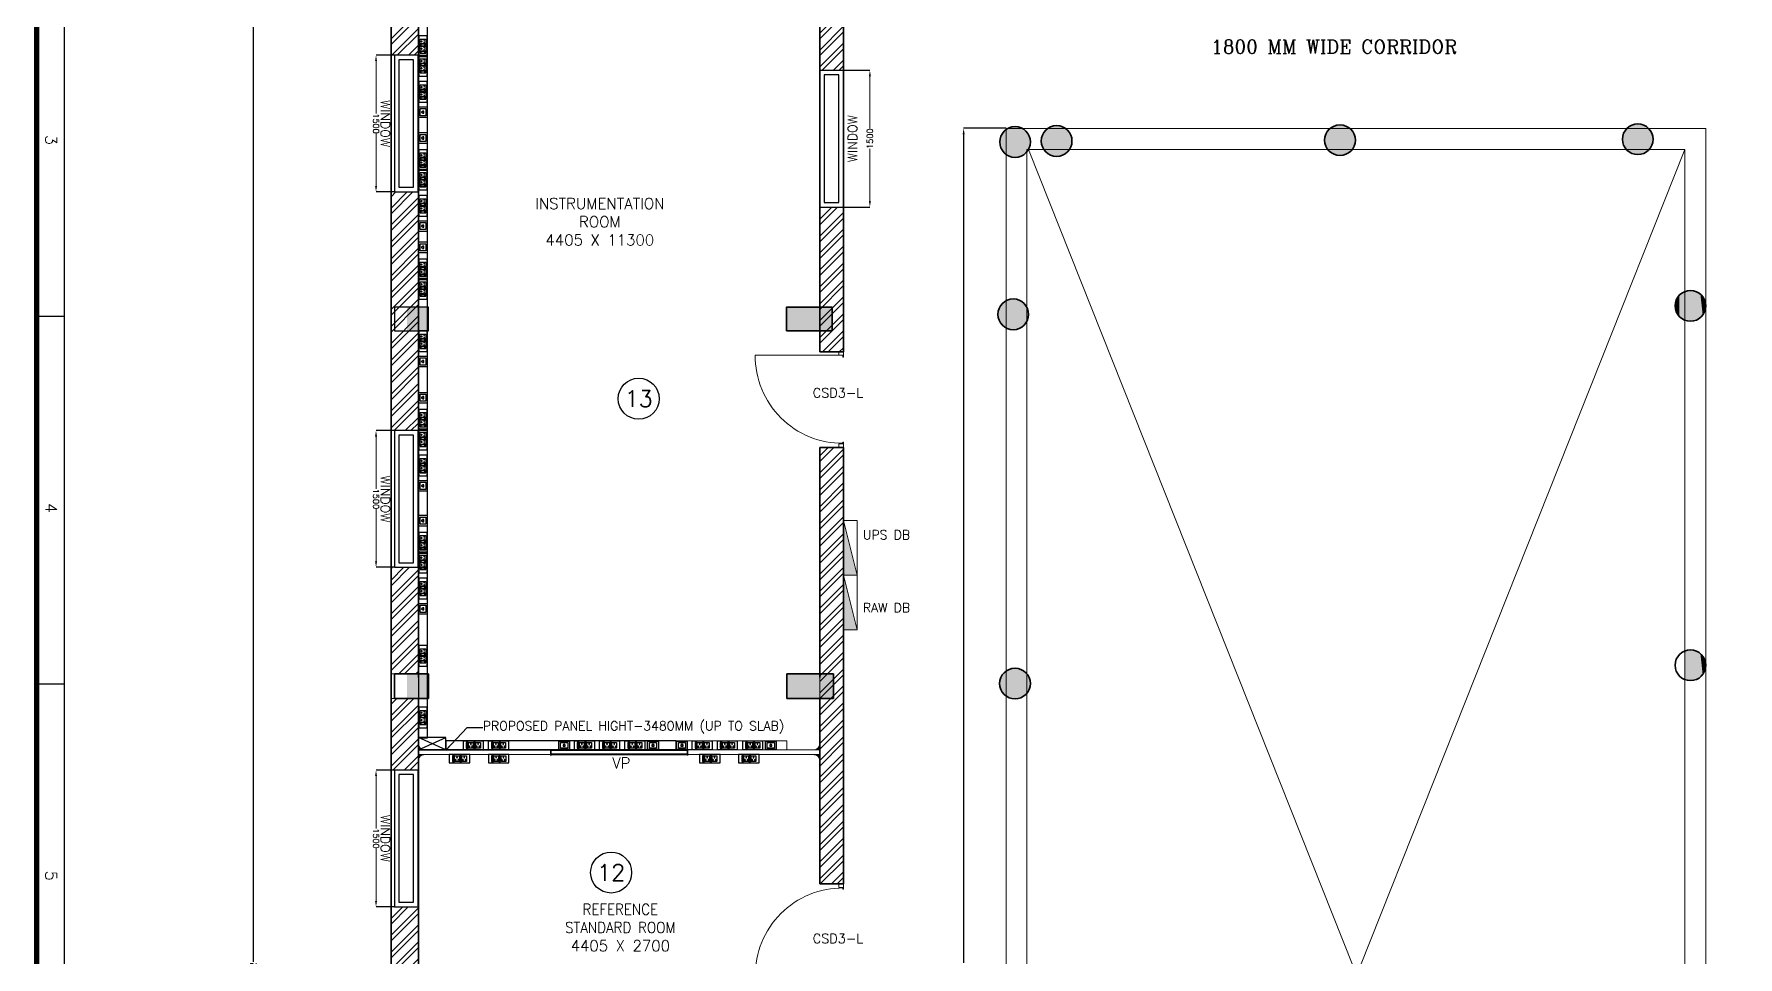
# Model space of a CAD drawing. Extents: x -52083 to 49512, y -145230 to 20224.
# Drawn here: x 15169 to 33869, y -2408 to 7720 of the extents above; entities that cross this region are included whole.
import ezdxf
from ezdxf.enums import TextEntityAlignment as Align

# ---------------------------------------------------------------- set-up
doc = ezdxf.new("R2010")
doc.units = 0
doc.header["$LTSCALE"] = 0.5
doc.header["$MEASUREMENT"] = 0
doc.header["$PDMODE"] = 32
for name, color, linetype, lineweight in [('1050x2100 Door', 6, 'Continuous', 5), ('Ahlada Coving', 3, 'Continuous', 5), ('COL', 1, 'Continuous', 35), ('DIM', 3, 'Continuous', 5), ('ELE. DB', 1, 'Continuous', 9), ('ELE.DB', 1, 'Continuous', 20), ('Furniture', 30, 'Continuous', 13), ('Hatch-1', 8, 'Continuous', 5), ('Sa-Block Text', 7, 'Continuous', 18), ('SILL', 8, 'Continuous', 13), ('wall-1', 7, 'Continuous', 35)]:
    doc.layers.add(name, color=color, linetype=linetype, lineweight=lineweight)
for name, color, linetype in [('Ahlada 50mmWall Panels', 106, 'Continuous'), ('Asbuilt', 7, 'Continuous'), ('HATCH', 7, 'Continuous'), ('Partation', 7, 'Continuous'), ('PDF_Text', 5, 'Continuous'), ('PDF_WALL', 1, 'Continuous'), ('SA-6MRP', 1, 'Continuous'), ('SA-6MUP', 223, 'Continuous'), ('SA-FUR', 3, 'Continuous'), ('SA-Lan', 3, 'Continuous'), ('TITLE', 7, 'Continuous'), ('View Panle', 6, 'Continuous')]:
    doc.layers.add(name, color=color, linetype=linetype)
doc.styles.add('RomanS', font='romans.shx')
doc.styles.get("Standard").update_dxf_attribs({"font": 'romans.shx'})
doc.dimstyles.new('Panel dimensions', dxfattribs={"dimtxt": 65, "dimasz": 55, "dimexe": 0, "dimexo": 0, "dimtad": 0, "dimdec": 0, "dimtxsty": 'Standard', "dimcen": 0, "dimclrd": 7, "dimclre": 7, "dimclrt": 1, "dimadec": 0, "dimazin": 0, "dimtfac": 1, "dimtdec": 0, "dimtmove": 0, "dimatfit": 3, "dimfxl": 1, "dimarcsym": 0})
doc.dimstyles.new('Sa-dim', dxfattribs={"dimtxt": 65, "dimasz": 65, "dimexe": 0, "dimexo": 0, "dimtad": 0, "dimdec": 0, "dimdsep": 46, "dimtxsty": 'Standard', "dimcen": 0, "dimclrd": 256, "dimclre": 7, "dimclrt": 1, "dimadec": 0, "dimazin": 0, "dimtfac": 1, "dimtdec": 0, "dimtmove": 0, "dimatfit": 3, "dimfxl": 1, "dimlwd": -1, "dimarcsym": 0})
pattern_1 = [(45, (71188.27, 2e-13), (-92.80777, 92.80777), []), (45, (71250.15, 2e-13), (-92.80777, 92.80777), [])]

# ---------------------------------------------------------------- blocks, each defined once
blk = doc.blocks.new('1050x2100')
at = {"layer": '1050x2100 Door'}
for p, q in [((289972, 46662), (289972, 46712)), ((289972, 46712), (290030, 46712)), ((289972, 46662), (289972, 46712)), ((289972, 46662), (290010, 46662)), ((290010, 46662), (290010, 46705)), ((290010, 46705), (290030, 46705)), ((290030, 46705), (290030, 46712)), ((291022, 46712), (290964, 46712)), ((290964, 46705), (290964, 46712)), ((290984, 46705), (290964, 46705)), ((290984, 46662), (290984, 46705)), ((291022, 46662), (290984, 46662)), ((290984, 46662), (290984, 45744)), ((291022, 46662), (291022, 46712))]:
    blk.add_line(p, q, dxfattribs=at)
blk.add_arc((290976, 46703), 959, 179.4701, 270.4563, dxfattribs=at)
blk = doc.blocks.new('*U109')
at = {"color": 5}
blk.add_wipeout([(50, 400), (50, 240), (1450, 240), (1450, 400)], dxfattribs=at)
blk.add_wipeout([(0, 450), (0, 190), (1500, 190), (1500, 450)], dxfattribs=at)
for points in [[(0, 450), (0, 190), (1500, 190), (1500, 450)], [(50, 400), (50, 240), (1450, 240), (1450, 400)]]:
    blk.add_lwpolyline(points, close=True, dxfattribs=at)
blk = doc.blocks.new('*D868')
at = {"layer": 'Defpoints', "color": 0}
for p in [(24051, 7322), (24342, 7322), (24051, 5822)]:
    blk.add_point(p, dxfattribs=at)
at = {"layer": 'DIM', "color": 7, "lineweight": -2}
for p, q in [((24051, 7322), (24342, 7322)), ((24051, 5822), (24342, 5822))]:
    blk.add_line(p, q, dxfattribs=at)
at = {"layer": 'DIM'}
for p, q in [((24342, 7257), (24342, 6682)), ((24342, 5887), (24342, 6461))]:
    blk.add_line(p, q, dxfattribs=at)
for points in [[(24331, 7257), (24353, 7257), (24342, 7322)], [(24331, 5887), (24353, 5887), (24342, 5822)]]:
    blk.add_solid(points, dxfattribs=at)
at = {"layer": 'DIM', "color": 1, "insert": (24342, 6572), "char_height": 65, "attachment_point": 5, "rotation": 90}
blk.add_mtext('1500', dxfattribs=at)
blk = doc.blocks.new('*D872')
at = {"layer": 'Defpoints', "color": 0}
for p in [(18922, -358), (19124, -358), (19124, -1858)]:
    blk.add_point(p, dxfattribs=at)
at = {"layer": 'DIM', "color": 7, "lineweight": -2}
for p, q in [((19124, -358), (18922, -358)), ((19124, -1858), (18922, -1858))]:
    blk.add_line(p, q, dxfattribs=at)
at = {"layer": 'DIM'}
for p, q in [((18922, -423), (18922, -997)), ((18922, -1793), (18922, -1218))]:
    blk.add_line(p, q, dxfattribs=at)
for points in [[(18911, -423), (18933, -423), (18922, -358)], [(18911, -1793), (18933, -1793), (18922, -1858)]]:
    blk.add_solid(points, dxfattribs=at)
at = {"layer": 'DIM', "color": 1, "insert": (18922, -1108), "char_height": 65, "attachment_point": 5, "rotation": 270}
blk.add_mtext('1500', dxfattribs=at)
blk = doc.blocks.new('*D873')
at = {"layer": 'Defpoints', "color": 0}
for p in [(18922, 3368), (19124, 3368), (19124, 1868)]:
    blk.add_point(p, dxfattribs=at)
at = {"layer": 'DIM', "color": 7, "lineweight": -2}
for p, q in [((19124, 3368), (18922, 3368)), ((19124, 1868), (18922, 1868))]:
    blk.add_line(p, q, dxfattribs=at)
at = {"layer": 'DIM'}
for p, q in [((18922, 3303), (18922, 2729)), ((18922, 1933), (18922, 2508))]:
    blk.add_line(p, q, dxfattribs=at)
for points in [[(18911, 3303), (18933, 3303), (18922, 3368)], [(18911, 1933), (18933, 1933), (18922, 1868)]]:
    blk.add_solid(points, dxfattribs=at)
at = {"layer": 'DIM', "color": 1, "insert": (18922, 2618), "char_height": 65, "attachment_point": 5, "rotation": 270}
blk.add_mtext('1500', dxfattribs=at)
blk = doc.blocks.new('*D874')
at = {"layer": 'Defpoints', "color": 0}
for p in [(18922, 7488), (19124, 7488), (19124, 5988)]:
    blk.add_point(p, dxfattribs=at)
at = {"layer": 'DIM', "color": 7, "lineweight": -2}
for p, q in [((19124, 7488), (18922, 7488)), ((19124, 5988), (18922, 5988))]:
    blk.add_line(p, q, dxfattribs=at)
at = {"layer": 'DIM'}
for p, q in [((18922, 7423), (18922, 6849)), ((18922, 6053), (18922, 6628))]:
    blk.add_line(p, q, dxfattribs=at)
for points in [[(18911, 7423), (18933, 7423), (18922, 7488)], [(18911, 6053), (18933, 6053), (18922, 5988)]]:
    blk.add_solid(points, dxfattribs=at)
at = {"layer": 'DIM', "color": 1, "insert": (18922, 6738), "char_height": 65, "attachment_point": 5, "rotation": 270}
blk.add_mtext('1500', dxfattribs=at)
blk = doc.blocks.new('A010004 Mezz.F. Layout Plan$0$b & c')
at = {"layer": 'Ahlada Coving', "color": 3}
for p, q in [((-4, 41), (-6, 42)), ((-3, 8), (-4, 8)), ((-4, 8), (-3, 6)), ((5, 15), (-3, 8)), ((-3, 6), (6, 14)), ((9, 11), (0, 3)), ((0, 3), (2, 2)), ((2, 3), (10, 11)), ((2, 2), (2, 3)), ((37, 0), (35, 2))]:
    blk.add_line(p, q, dxfattribs=at)
blk.add_lwpolyline([(-6, 31), (-6, 6), (0, 0), (25, 0), (23, 2), (13, 2), (4, 4), (4, 2), (1, 2), (-4, 6), (-4, 9), (-1, 9), (-4, 19), (-4, 28), (-6, 31)], dxfattribs=at)
for radius, start, end in [(44, 181.9548, 220.5976), (42.5, 184.1661, 265.906), (44, 222.2286, 227.7746), (44, 229.4056, 268.1119)]:
    blk.add_arc((38, 44), radius, start, end, dxfattribs=at)
blk = doc.blocks.new('A$Ca55ee631')
at = {"layer": 'SA-FUR', "color": 1}
for p, q in [((0, 0), (135, 300)), ((0, 300), (135, 0))]:
    blk.add_line(p, q, dxfattribs=at)
blk.add_lwpolyline([(0, 0), (135, 0), (135, 300), (0, 300)], close=True, dxfattribs=at)
blk = doc.blocks.new('*U107')
at = {"color": 1}
blk.add_lwpolyline([(-2507, 0), (23, 0), (23, 100), (-2507, 100)], close=True, dxfattribs=at)
blk = doc.blocks.new('*U132')
for points in [[(-59, 46), (59, 46), (59, -46), (-59, -46)], [(-39, 30), (39, 30), (39, -30), (-39, -30)], [(12, 6), (5, 6), (5, 15), (-5, 15), (-5, 6), (-12, 6), (-12, -10), (12, -10)], [(11, 4), (4, 4), (4, 13), (-4, 13), (-4, 4), (-11, 4), (-11, -9), (11, -9)]]:
    blk.add_lwpolyline(points, close=True)
at = {"layer": 'Sa-Block Text', "flags": 1}
for tag, p in [('PROJECTNAME', (15, 671)), ('FLOOR', (15, 581)), ('LABNAME', (15, 472)), ('ITEMNO:', (15, 374))]:
    blk.add_attdef(tag, text='', height=65, dxfattribs=at).set_placement(p, align=Align.MIDDLE_CENTER)
at = {"layer": 'Sa-Block Text'}
blk.add_attdef('CATALOGUE', text='', height=65, dxfattribs=at).set_placement((15, 223), align=Align.MIDDLE_CENTER)
blk = doc.blocks.new('*U131')
at = {"ltscale": 300}
for p, q in [((-78, 30), (-78, -30)), ((-78, 30), (-78, -30)), ((-57, 30), (-78, 30)), ((-78, 30), (-57, 30)), ((-76, 23), (-76, -23)), ((-59, 23), (-76, 23)), ((-59, -23), (-59, 23)), ((-57, -30), (-57, 30)), ((-54, 30), (-2, 30)), ((-54, -30), (-54, 30)), ((-2, 30), (-2, -30)), ((2, 30), (2, -30)), ((2, 30), (2, -30)), ((22, 30), (2, 30)), ((2, 30), (22, 30)), ((3, 23), (3, -23)), ((21, 23), (3, 23)), ((21, -23), (21, 23)), ((22, -30), (22, 30)), ((26, -30), (26, 30)), ((26, 30), (78, 30)), ((78, 30), (78, -30)), ((-78, -30), (-57, -30)), ((-76, -21), (-59, -21)), ((-76, -23), (-59, -23)), ((-2, -30), (-54, -30)), ((2, -30), (22, -30)), ((3, -21), (21, -21)), ((3, -23), (21, -23)), ((78, -30), (26, -30))]:
    blk.add_line(p, q, dxfattribs=at)
blk.add_lwpolyline([(-113, -46), (113, -46), (113, 46), (-113, 46)], close=True, dxfattribs=at)
for centre, radius, start, end in [((-28, 15), 4.06, 307.1584, 232.8416), ((-28, 11), 2.59, 161.4031, 18.5969), ((52, 15), 4.06, 307.1584, 232.8416), ((52, 11), 2.59, 161.4031, 18.5969), ((-43, -12), 3.5, 5.2689, 272.51), ((-40, -14), 2.82, 202.6838, 75.0951), ((-16, -14), 2.82, 104.9049, 337.3162), ((-13, -12), 3.5, 267.49, 174.7311), ((37, -12), 3.5, 5.2689, 272.51), ((40, -14), 2.82, 202.6838, 75.0951), ((64, -14), 2.82, 104.9049, 337.3162), ((67, -12), 3.5, 267.49, 174.7311)]:
    blk.add_arc(centre, radius, start, end, dxfattribs=at)
at = {"layer": 'Sa-Block Text', "flags": 1}
for tag, p in [('PROJECTNAME', (102, 776)), ('LABNAME', (102, 577)), ('FLOOR', (102, 686)), ('ITEMNO:', (102, 480))]:
    blk.add_attdef(tag, text='', height=65, dxfattribs=at).set_placement(p, align=Align.MIDDLE_CENTER)
at = {"layer": 'Sa-Block Text'}
blk.add_attdef('CATALOGUE', text='', height=65, dxfattribs=at).set_placement((102, 361), align=Align.MIDDLE_CENTER)
blk = doc.blocks.new('*U130')
for p, q in [((-78, 30), (-78, -30)), ((-78, 30), (-78, -30)), ((-57, 30), (-78, 30)), ((-78, 30), (-57, 30)), ((-76, 23), (-76, -23)), ((-59, 23), (-76, 23)), ((-59, -23), (-59, 23)), ((-57, -30), (-57, 30)), ((-54, 30), (-2, 30)), ((-54, -30), (-54, 30)), ((-2, 30), (-2, -30)), ((2, 30), (2, -30)), ((2, 30), (2, -30)), ((22, 30), (2, 30)), ((2, 30), (22, 30)), ((3, 23), (3, -23)), ((21, 23), (3, 23)), ((21, -23), (21, 23)), ((22, -30), (22, 30)), ((26, -30), (26, 30)), ((26, 30), (78, 30)), ((78, 30), (78, -30)), ((-78, -30), (-57, -30)), ((-76, -21), (-59, -21)), ((-76, -23), (-59, -23)), ((-2, -30), (-54, -30)), ((2, -30), (22, -30)), ((3, -21), (21, -21)), ((3, -23), (21, -23)), ((78, -30), (26, -30))]:
    blk.add_line(p, q)
blk.add_lwpolyline([(-113, -46), (113, -46), (113, 46), (-113, 46)], close=True)
for centre, radius, start, end in [((-28, 15), 4.06, 307.1584, 232.8416), ((-28, 11), 2.59, 161.4031, 18.5969), ((52, 15), 4.06, 307.1584, 232.8416), ((52, 11), 2.59, 161.4031, 18.5969), ((-43, -12), 3.5, 5.2689, 272.51), ((-40, -14), 2.82, 202.6838, 75.0951), ((-16, -14), 2.82, 104.9049, 337.3162), ((-13, -12), 3.5, 267.49, 174.7311), ((37, -12), 3.5, 5.2689, 272.51), ((40, -14), 2.82, 202.6838, 75.0951), ((64, -14), 2.82, 104.9049, 337.3162), ((67, -12), 3.5, 267.49, 174.7311)]:
    blk.add_arc(centre, radius, start, end)
at = {"layer": 'Sa-Block Text', "flags": 1}
for tag, p in [('PROJECTNAME', (15, 619)), ('FLOOR', (15, 530)), ('LABNAME', (15, 420)), ('ITEMNO:', (15, 323))]:
    blk.add_attdef(tag, text='', height=65, dxfattribs=at).set_placement(p, align=Align.MIDDLE_CENTER)
at = {"layer": 'Sa-Block Text'}
blk.add_attdef('CATALOGUE', text='', height=65, dxfattribs=at).set_placement((15, 174), align=Align.MIDDLE_CENTER)
blk = doc.blocks.new('A$C054a1436')
at = {"color": 1}
blk.add_circle((225, 225), 225, dxfattribs=at)
blk.add_attdef('T1', text='', height=180).set_placement((225, 225), align=Align.MIDDLE_CENTER)
blk = doc.blocks.new('A$C66962185')
at = {"layer": 'TITLE'}
for p, q in [((203723, -139882), (1210, -139882)), ((51190, -141178), (51190, -139882)), ((68282, -141178), (68282, -139882))]:
    blk.add_line(p, q, dxfattribs=at)
at = {"layer": 'TITLE', "const_width": 250}
blk.add_lwpolyline([(205020, 0), (205020, -141178), (0, -141178), (0, 0)], close=True, dxfattribs=at)
at = {"layer": 'TITLE', "style": 'RomanS'}
for s, p in [('3', (43009, -140511)), ('4', (60101, -140511)), ('5', (77193, -140511))]:
    blk.add_text(s, height=537, dxfattribs=at).set_placement(p, align=Align.MIDDLE)
blk = doc.blocks.new('*D885')
at = {"color": 7, "lineweight": -2}
for p, q in [((19087, 14774), (17575, 14774)), ((19124, -19988), (17575, -19988))]:
    blk.add_line(p, q, dxfattribs=at)
for p, q in [((17575, 14709), (17575, -2461)), ((17575, -19923), (17575, -2753))]:
    blk.add_line(p, q)
for points in [[(17565, 14709), (17586, 14709), (17575, 14774)], [(17565, -19923), (17586, -19923), (17575, -19988)]]:
    blk.add_solid(points)
at = {"layer": 'Defpoints', "color": 0}
for p in [(19087, 14774), (17575, -19988), (19124, -19988)]:
    blk.add_point(p, dxfattribs=at)
at = {"color": 1, "insert": (17575, -2607), "char_height": 65, "attachment_point": 5, "rotation": 90}
blk.add_mtext('34762', dxfattribs=at)
blk = doc.blocks.new('FREAWFRED')
at = {"layer": 'ELE.DB'}
h = blk.add_hatch(color=1, dxfattribs=at)
h.dxf.hatch_style = 1
h.paths.add_polyline_path([(150, 0), (150, 600), (0, 600)])
blk.add_line((0, 600), (150, 0), dxfattribs=at)
blk.add_lwpolyline([(0, 0), (0, 600), (150, 600), (150, 0)], close=True, dxfattribs=at)
blk = doc.blocks.new('UPS DB')
at = {"layer": 'HATCH'}
h = blk.add_hatch(color=3, dxfattribs=at)
h.dxf.hatch_style = 1
h.paths.add_polyline_path([(0, -150), (600, -150), (600, 0)])
at = {"layer": 'ELE. DB', "color": 3}
blk.add_line((600, 0), (0, -150), dxfattribs=at)
blk.add_lwpolyline([(0, 0), (600, 0), (600, -150), (0, -150)], close=True, dxfattribs=at)
blk = doc.blocks.new('*D1232')
at = {"color": 7, "lineweight": -2}
for p, q in [((25838, 6686), (25371, 6686)), ((25838, -11895), (25371, -11895))]:
    blk.add_line(p, q, dxfattribs=at)
for p, q in [((25371, 6621), (25371, -2473)), ((25371, -11830), (25371, -2737))]:
    blk.add_line(p, q)
for points in [[(25360, 6621), (25382, 6621), (25371, 6686)], [(25360, -11830), (25382, -11830), (25371, -11895)]]:
    blk.add_solid(points)
at = {"layer": 'Defpoints', "color": 0}
for p in [(25838, 6686), (25371, -11895), (25838, -11895)]:
    blk.add_point(p, dxfattribs=at)
at = {"color": 1, "insert": (25371, -2605), "char_height": 65, "attachment_point": 5, "rotation": 90}
blk.add_mtext('18581', dxfattribs=at)

msp = doc.modelspace()

# ---------------------------------------------------------------- hatches: boundary and pattern name
at = {"layer": 'COL'}
h = msp.add_hatch(color=256, dxfattribs=at)
h.dxf.hatch_style = 1
edge = h.paths.add_edge_path()
edge.add_arc((32769.5, 6565.4), 168.5, 0, 360)
h = msp.add_hatch(color=7, dxfattribs=at)
h.dxf.hatch_style = 1
edge = h.paths.add_edge_path()
edge.add_arc((25935.5, 6535.4), 168.5, 0, 360)
h = msp.add_hatch(color=256, dxfattribs=at)
h.dxf.hatch_style = 1
edge = h.paths.add_edge_path()
edge.add_arc((25935.5, 6535.4), 168.5, 0, 360)
h = msp.add_hatch(color=7, dxfattribs=at)
h.dxf.hatch_style = 1
edge = h.paths.add_edge_path()
edge.add_arc((26391.5, 6546.2), 168.5, 0, 360)
h = msp.add_hatch(color=256, dxfattribs=at)
h.dxf.hatch_style = 1
edge = h.paths.add_edge_path()
edge.add_arc((26391.5, 6546.2), 168.5, 0, 360)
h = msp.add_hatch(color=256, dxfattribs=at)
h.dxf.hatch_style = 1
edge = h.paths.add_edge_path()
edge.add_arc((29501.5, 6555.4), 168.5, 0, 360)
h = msp.add_hatch(color=256, dxfattribs=at)
h.dxf.hatch_style = 1
edge = h.paths.add_edge_path()
edge.add_arc((29501.5, 6555.4), 168.5, 0, 360)
h = msp.add_hatch(color=256, dxfattribs=at)
h.dxf.hatch_style = 1
h.paths.add_polyline_path([(19497, 4723.7), (19262, 4723.7), (19262, 4463.7), (19497, 4463.7)])
h = msp.add_hatch(color=256, dxfattribs=at)
h.dxf.hatch_style = 1
h.paths.add_polyline_path([(23927, 4723.7), (23427, 4723.7), (23427, 4463.7), (23927, 4463.7)])
h = msp.add_hatch(color=256, dxfattribs=at)
h.dxf.hatch_style = 1
edge = h.paths.add_edge_path()
edge.add_arc((25915.5, 4644.1), 168.5, 0, 360)
h = msp.add_hatch(color=256, dxfattribs=at)
h.dxf.hatch_style = 1
edge = h.paths.add_edge_path()
edge.add_arc((25934.7, 592.1), 168.5, 0, 360)
h = msp.add_hatch(color=256, dxfattribs=at)
h.dxf.hatch_style = 1
h.paths.add_polyline_path([(19497, 698.7), (19262, 698.7), (19262, 428.7), (19497, 428.7)])
h = msp.add_hatch(color=256, dxfattribs=at)
h.dxf.hatch_style = 1
h.paths.add_polyline_path([(23942, 698.7), (23432, 698.7), (23432, 428.7), (23942, 428.7)])
at = {"layer": 'Hatch-1'}
h = msp.add_hatch(dxfattribs=at)
h.set_pattern_fill('ANSI32,_O', color=256, scale=350)
h.set_pattern_definition(pattern_1)
h.paths.add_polyline_path([(23791, 3183.7), (24051, 3183.7), (24051, -1606.3), (23791, -1606.3)])

# ---------------------------------------------------------------- linework, layer by layer
msp.add_line((22586.4, -136.3, 2637.8), (19386.9, -136.3, 2637.8))
at = {"layer": 'Ahlada 50mmWall Panels', "color": 161, "linetype": 'ByBlock', "lineweight": 5}
for p, q in [((19386.9, -136.3, 2637.8), (23791, -136.3, 2637.8)), ((19386.9, -186.3, 2637.8), (23791, -186.3, 2637.8))]:
    msp.add_line(p, q, dxfattribs=at)
at = {"layer": 'Asbuilt', "color": 0, "elevation": 2637.8}
msp.add_lwpolyline([(19497, 4463.7), (19497, 4723.7), (19124, 4723.7), (19124, 4463.7)], close=True, dxfattribs=at)
at = {"layer": 'COL'}
msp.add_line((23927, 4463.7, 2637.8), (23667, 4463.7, 2637.8), dxfattribs=at)
at = {"layer": 'COL', "elevation": 2637.8}
for points in [[(23427, 4463.7), (23927, 4463.7), (23927, 4723.7), (23427, 4723.7)], [(19497, 428.7), (19497, 698.7), (19124, 698.7), (19124, 428.7)], [(23942, 428.7), (23942, 698.7), (23432, 698.7), (23432, 428.7)]]:
    msp.add_lwpolyline(points, close=True, dxfattribs=at)
at = {"layer": 'COL'}
for centre in [(32769.5, 6565.4, 2637.8), (25935.5, 6535.4, 2637.8), (26391.5, 6546.2, 2637.8), (29501.5, 6555.4, 2637.8), (33347.5, 4737.2, 2637.8), (25915.5, 4644.1, 2637.8), (33347.5, 792.7, 2637.8), (25934.7, 592.1, 2637.8)]:
    msp.add_circle(centre, 168.5, dxfattribs=at)
for points in [[(33253, 4597.8, 2637.8), (33225.2, 4853.1, 2637.8), (33253, 4876.7, 2637.8)], [(33285.2, 4580.7, 2637.8), (33253, 4876.7, 2637.8), (33285.2, 4893.8, 2637.8)], [(33253, 4597.8, 2637.8), (33253, 4876.7, 2637.8), (33285.2, 4580.7, 2637.8)], [(33320.3, 4570.9, 2637.8), (33285.2, 4893.8, 2637.8), (33320.3, 4903.5, 2637.8)], [(33285.2, 4580.7, 2637.8), (33285.2, 4893.8, 2637.8), (33320.3, 4570.9, 2637.8)], [(33356.7, 4569, 2637.8), (33320.3, 4903.5, 2637.8), (33356.7, 4905.5, 2637.8)], [(33320.3, 4570.9, 2637.8), (33320.3, 4903.5, 2637.8), (33356.7, 4569, 2637.8)], [(33356.7, 4569, 2637.8), (33356.7, 4905.5, 2637.8), (33392.6, 4574.9, 2637.8)], [(33392.6, 4574.9, 2637.8), (33356.7, 4905.5, 2637.8), (33392.6, 4899.6, 2637.8)], [(33392.6, 4574.9, 2637.8), (33392.6, 4899.6, 2637.8), (33426.5, 4588.4, 2637.8)], [(33426.5, 4588.4, 2637.8), (33392.6, 4899.6, 2637.8), (33426.5, 4886.1, 2637.8)], [(33426.5, 4588.4, 2637.8), (33426.5, 4886.1, 2637.8), (33456.6, 4608.8, 2637.8)], [(33456.6, 4608.8, 2637.8), (33426.5, 4886.1, 2637.8), (33456.6, 4865.7, 2637.8)], [(33456.6, 4608.8, 2637.8), (33456.6, 4865.7, 2637.8), (33481.7, 4635.3, 2637.8)], [(33481.7, 4635.3, 2637.8), (33456.6, 4865.7, 2637.8), (33481.7, 4839.2, 2637.8)], [(33187.9, 4683.4, 2637.8), (33180, 4755.4, 2637.8), (33187.9, 4791, 2637.8)], [(33180, 4719, 2637.8), (33180, 4755.4, 2637.8), (33187.9, 4683.4, 2637.8)], [(33203.2, 4650.4, 2637.8), (33187.9, 4791, 2637.8), (33203.2, 4824.1, 2637.8)], [(33187.9, 4683.4, 2637.8), (33187.9, 4791, 2637.8), (33203.2, 4650.4, 2637.8)], [(33225.2, 4621.4, 2637.8), (33203.2, 4824.1, 2637.8), (33225.2, 4853.1, 2637.8)], [(33203.2, 4650.4, 2637.8), (33203.2, 4824.1, 2637.8), (33225.2, 4621.4, 2637.8)], [(33225.2, 4621.4, 2637.8), (33225.2, 4853.1, 2637.8), (33253, 4597.8, 2637.8)], [(33481.7, 4635.3, 2637.8), (33481.7, 4839.2, 2637.8), (33500.5, 4666.5, 2637.8)], [(33500.5, 4666.5, 2637.8), (33481.7, 4839.2, 2637.8), (33500.5, 4808, 2637.8)], [(33500.5, 4666.5, 2637.8), (33500.5, 4808, 2637.8), (33512.1, 4701, 2637.8)], [(33512.1, 4701, 2637.8), (33500.5, 4808, 2637.8), (33512.1, 4773.5, 2637.8)], [(33512.1, 4701, 2637.8), (33512.1, 4773.5, 2637.8), (33516, 4737.2, 2637.8)], [(33320.3, 626.4, 2637.8), (33285.2, 949.2, 2637.8), (33320.3, 959, 2637.8)], [(33285.2, 636.1, 2637.8), (33285.2, 949.2, 2637.8), (33320.3, 626.4, 2637.8)], [(33356.7, 624.4, 2637.8), (33320.3, 959, 2637.8), (33356.7, 960.9, 2637.8)], [(33320.3, 626.4, 2637.8), (33320.3, 959, 2637.8), (33356.7, 624.4, 2637.8)], [(33356.7, 624.4, 2637.8), (33356.7, 960.9, 2637.8), (33392.6, 630.3, 2637.8)], [(33392.6, 630.3, 2637.8), (33356.7, 960.9, 2637.8), (33392.6, 955, 2637.8)], [(33392.6, 630.3, 2637.8), (33392.6, 955, 2637.8), (33426.5, 643.8, 2637.8)], [(33426.5, 643.8, 2637.8), (33392.6, 955, 2637.8), (33426.5, 941.5, 2637.8)], [(33426.5, 643.8, 2637.8), (33426.5, 941.5, 2637.8), (33456.6, 664.3, 2637.8)], [(33456.6, 664.3, 2637.8), (33426.5, 941.5, 2637.8), (33456.6, 921.1, 2637.8)], [(33456.6, 664.3, 2637.8), (33456.6, 921.1, 2637.8), (33481.7, 690.7, 2637.8)], [(33481.7, 690.7, 2637.8), (33456.6, 921.1, 2637.8), (33481.7, 894.6, 2637.8)], [(33481.7, 690.7, 2637.8), (33481.7, 894.6, 2637.8), (33500.5, 721.9, 2637.8)], [(33500.5, 721.9, 2637.8), (33481.7, 894.6, 2637.8), (33500.5, 863.4, 2637.8)], [(33500.5, 721.9, 2637.8), (33500.5, 863.4, 2637.8), (33512.1, 756.5, 2637.8)], [(33512.1, 756.5, 2637.8), (33500.5, 863.4, 2637.8), (33512.1, 828.9, 2637.8)], [(33512.1, 756.5, 2637.8), (33512.1, 828.9, 2637.8), (33516, 792.7, 2637.8)]]:
    msp.add_solid(points, dxfattribs=at)
at = {"layer": 'Furniture'}
for p, q in [((33516, 6684.7, 2637.8), (25836, 6684.7, 2637.8)), ((25836, 6684.7, 2637.8), (25836, -3513.3, 2637.8)), ((25837, -3513.3, 2637.8), (25838.1, 6684.7, 2637.8)), ((33516, 6684.7, 2637.8), (25838.1, 6685.6, 2637.8)), ((33516, 6684.7, 2637.8), (33516, -11895.3, 2637.8)), ((33516, -11895.3, 2637.8), (33516, 6684.7, 2637.8))]:
    msp.add_line(p, q, dxfattribs=at)
at = {"layer": 'Furniture', "elevation": 2637.8}
msp.add_lwpolyline([(33516, 6684.7), (25836, 6684.7)], dxfattribs=at)
at = {"layer": 'Hatch-1'}
for p, q in [((19386.9, -136.3, 2637.8), (23791, -136.3, 2637.8)), ((19386.9, -186.3, 2637.8), (23791, -186.3, 2637.8))]:
    msp.add_line(p, q, dxfattribs=at)
at = {"layer": 'Hatch-1', "elevation": 2637.8}
for points in [[(23791, 3183.7), (24051, 3183.7), (24051, -1606.3), (23791, -1606.3)], [(22216.9, -36.3), (23432, -36.3), (23432, -136.3), (22216.9, -136.3)]]:
    msp.add_lwpolyline(points, close=True, dxfattribs=at)
at = {"layer": 'Partation'}
for p, q in [((20836, -126.3, 2637.8), (20836, -196.3, 2637.8)), ((20839, -126.3, 2637.8), (20839, -196.3, 2637.8)), ((22339, -127.2, 2637.8), (22339, -197.2, 2637.8)), ((22342, -127.2, 2637.8), (22342, -197.2, 2637.8))]:
    msp.add_line(p, q, dxfattribs=at)
at = {"layer": 'PDF_WALL', "color": 3, "lineweight": 0}
for p, q in [((33286, 6454.7, 2637.8), (26066, 6454.7, 2637.8)), ((26066, 6454.7, 2637.8), (26066, -3513.3, 2637.8)), ((33286, -11665.3, 2637.8), (33286, 6454.7, 2637.8))]:
    msp.add_line(p, q, dxfattribs=at)
at = {"layer": 'SILL'}
for p, q in [((26083.5, 6454.7, 2637.8), (33286, -11665.3, 2637.8)), ((33286, 6454.7, 2637.8), (26083.5, -11665.3, 2637.8))]:
    msp.add_line(p, q, dxfattribs=at)
at = {"layer": 'View Panle', "elevation": 2637.8}
msp.add_lwpolyline([(20839, -186.3), (22339, -186.3), (22339, -136.3), (20839, -136.3), (20839, -186.3), (20839, -180.3), (22339, -180.3), (22339, -142.3), (20839, -142.3)], dxfattribs=at)
at = {"layer": 'wall-1', "color": 7}
for p, q in [((19086.9, 14513.7, 2637.8), (19086.9, -3146.3, 2637.8)), ((19386.9, 658.7, 2637.8), (19386.9, 9660.4, 2637.8)), ((19386.9, -3128.7, 2637.8), (19386.9, 428.7, 2637.8))]:
    msp.add_line(p, q, dxfattribs=at)
at = {"layer": 'wall-1'}
for p, q in [((23791, 8478.7, 2637.8), (23791, 4233.7, 2637.8)), ((24051, 8478.7, 2637.8), (24051, 4233.7, 2637.8)), ((24051, 4233.7, 2637.8), (23791, 4233.7, 2637.8)), ((23791, 3183.7, 2637.8), (23791, 658.7, 2637.8)), ((24051, 3183.7, 2637.8), (23791, 3183.7, 2637.8)), ((24051, 3183.7, 2637.8), (24051, 658.7, 2637.8)), ((24051, 658.7, 2637.8), (24051, -1606.3, 2637.8)), ((23791, 428.7, 2637.8), (23791, -1606.3, 2637.8)), ((24051, -1606.3, 2637.8), (23791, -1606.3, 2637.8))]:
    msp.add_line(p, q, dxfattribs=at)

# ---------------------------------------------------------------- block references
ref = msp.add_blockref('A$C054a1436', (21579.6, 3492.9, 2637.8))
ref.add_attrib('T1', '13', dxfattribs={"color": 1, "height": 180}).set_placement((21804.6, 3717.9, 2637.8), align=Align.MIDDLE_CENTER)
msp.add_blockref('*U107', (22193.9, -136.3, 2637.8))
ref = msp.add_blockref('A$C054a1436', (21277.2, -1707, 2637.8))
ref.add_attrib('T1', '12', dxfattribs={"color": 1, "height": 180}).set_placement((21502.2, -1482, 2637.8), align=Align.MIDDLE_CENTER)
at = {"layer": '1050x2100 Door', "xscale": -1, "rotation": 270}
msp.add_blockref('1050x2100', (-22660.7, -286788.2, 2637.8), dxfattribs=at)
at = {"layer": '1050x2100 Door', "rotation": 270}
msp.add_blockref('1050x2100', (-22660.7, 288365.6, 2637.8), dxfattribs=at)
at = {"layer": 'Ahlada Coving', "ltscale": 500, "yscale": 1.418185559101403, "zscale": 1.418185559101403}
for p, xscale in [((19394.9, -136.3, 2637.8), 1.418185559101403), ((23783, -136.3, 2637.8), -1.418185559101403)]:
    msp.add_blockref('A010004 Mezz.F. Layout Plan$0$b & c', p, dxfattribs=dict(at, xscale=xscale))
at = {"layer": 'Ahlada Coving', "ltscale": 500, "yscale": 1.418185559101403, "zscale": 1.418185559101403, "rotation": 180}
for p, xscale in [((19394.9, -186.3, 2637.8), -1.418185559101403), ((23783, -186.3, 2637.8), 1.418185559101403)]:
    msp.add_blockref('A010004 Mezz.F. Layout Plan$0$b & c', p, dxfattribs=dict(at, xscale=xscale))
at = {"layer": 'ELE. DB', "rotation": 270}
msp.add_blockref('UPS DB', (24201, 2381, 2637.8), dxfattribs=at)
msp.add_blockref('UPS DB', (24201, 2381, 2637.8), dxfattribs=at)
at = {"layer": 'ELE.DB', "linetype": 'ByBlock', "rotation": 180}
msp.add_blockref('FREAWFRED', (24200.9, 1781, 2637.8), dxfattribs=at)
msp.add_blockref('FREAWFRED', (24200.9, 1781, 2637.8), dxfattribs=at)
at = {"layer": 'SA-6MRP', "color": 7, "rotation": 90}
for p in [(19436.9, 5137.7, 2637.8), (19436.9, 895.8, 2637.8)]:
    msp.add_blockref('*U131', p, dxfattribs=at)
at = {"layer": 'SA-6MRP', "color": 7}
for p in [(19838.5, -232.3, 2637.8), (19989.9, -86.3, 2637.8), (21208.8, -86.3, 2637.8), (22501.7, -86.3, 2637.8), (22584.1, -232.3, 2637.8)]:
    msp.add_blockref('*U131', p, dxfattribs=at)
at = {"layer": 'SA-6MUP', "color": 7, "rotation": 90}
for p in [(19436.9, 4921.8, 2637.8), (19436.9, 4349, 2637.8), (19436.9, 1634.8, 2637.8), (19436.9, 220, 2637.8)]:
    msp.add_blockref('*U130', p, dxfattribs=at)
at = {"layer": 'SA-6MUP', "color": 7}
for p in [(20265.9, -86.3, 2637.8), (20267.5, -232.3, 2637.8), (21484.8, -86.3, 2637.8), (21762.6, -86.3, 2637.8), (22777.7, -86.3, 2637.8), (23013.2, -232.3, 2637.8), (23055.5, -86.3, 2637.8)]:
    msp.add_blockref('*U130', p, dxfattribs=at)
at = {"layer": 'SA-FUR', "color": 1, "rotation": 90}
msp.add_blockref('A$Ca55ee631', (19686.9, -136.3, 2637.8), dxfattribs=at)
at = {"layer": 'SA-Lan', "color": 7, "rotation": 90}
for p in [(19436.9, 5612.5, 2637.8), (19436.9, 5379.4, 2637.8), (19436.9, 4126.6, 2637.8), (19436.9, 3728.9, 2637.8), (19436.9, 1412.5, 2637.8)]:
    msp.add_blockref('*U132', p, dxfattribs=at)
at = {"layer": 'SA-Lan', "color": 7}
for p in [(20986.4, -86.3, 2637.8), (21961.7, -86.3, 2637.8), (22279.3, -86.3, 2637.8), (23254.6, -86.3, 2637.8)]:
    msp.add_blockref('*U132', p, dxfattribs=at)

# ---------------------------------------------------------------- texts
at = {"color": 240, "char_height": 100, "width": 1311.588, "attachment_point": 1, "style": 'RomanS'}
for s, insert in [('UPS DB', (24265.2, 2274.8, 2637.8)), ('RAW DB', (24265.2, 1475.1, 2637.8))]:
    msp.add_mtext(s, dxfattribs=dict(at, insert=insert))
at = {"layer": '1050x2100 Door', "color": 0, "style": 'RomanS'}
for p in [(23714.8, 3731.5, 2637.8), (23714.8, -2257.7, 2637.8)]:
    msp.add_text('CSD3-L', height=103.23, dxfattribs=at).set_placement(p)
at = {"layer": '1050x2100 Door', "color": 1, "insert": (20093.6, 111.7, 2637.8), "char_height": 100, "attachment_point": 4}
msp.add_mtext('PROPOSED PANEL HIGHT-3480MM (UP TO SLAB)', dxfattribs=at)
at = {"layer": 'PDF_Text', "style": 'RomanS'}
msp.add_text('VP', height=120, dxfattribs=at).set_placement((21513.9, -341, 2637.8))
for s, insert, char_height, width, attachment_point in [('\\pi121.01885;{\\Fromanc|c0;1800 MM WIDE CORRIDOR}', (27965, 7506.9, 2637.8), 150, 3292.038, 7), ('INSTRUMENTATION ROOM \\P{\\C0;4405 X 11300}', (21378.3, 5399.9, 2637.8), 120, 1501.998, 8), ('\\pt1980;{\\W0.9;REFERENCE STANDARD ROOM\\P\\ptz;\\W1;\\C0;4405 X 2700}', (21603, -2345.2, 2637.8), 120, 1501.998, 8)]:
    msp.add_mtext(s, dxfattribs=dict(at, insert=insert, char_height=char_height, width=width, attachment_point=attachment_point))
at = {"layer": 'PDF_Text', "char_height": 100, "attachment_point": 2, "rotation": 270, "style": 'RomanS'}
for insert in [(19074, 6738.1, 2637.8), (19074, 2618.3, 2637.8), (19074, -1107.6, 2637.8)]:
    msp.add_mtext('{\\Fromanc|c0;WINDOW}', dxfattribs=dict(at, insert=insert))

# ---------------------------------------------------------------- dimensions: what is measured, and where the dimension line sits
at = {"color": 5}
dim = msp.add_linear_dim(base=(25370.7, -11895.3, 2637.8), p1=(25838.1, 6685.6, 2637.8), p2=(25838.1, -11895.3, 2637.8), angle=90, dimstyle='Sa-dim', dxfattribs=at)
dim.commit()
dim.dimension.update_dxf_attribs({"geometry": '*D1232', "text_midpoint": (25370.7, -2604.9, 2637.8)})

# ---------------------------------------------------------------- leaders
at = {"layer": '1050x2100 Door', "annotation_type": 0, "has_hookline": 1, "hookline_direction": 0, "text_width": 3757.1}
msp.add_leader([(19686.9, -140.3, 2637.8), (19921.3, 111.7, 2637.8), (20093, 111.7, 2637.8)], dimstyle='Panel dimensions', override={"dimfxl": 1.25, "dimfxlon": 1, "dimarcsym": 1}, dxfattribs=at)

# ---------------------------------------------------------------- next in the draw order: block references
at = {"rotation": 270}
for p in [(18934, 7488.1, 2637.8), (23601, 7321.7, 2637.8), (18934, 3368.3, 2637.8), (18934, -357.6, 2637.8)]:
    msp.add_blockref('*U109', p, dxfattribs=at)

# ---------------------------------------------------------------- next in the draw order: hatches: boundary and pattern name
at = {"layer": 'Hatch-1'}
h = msp.add_hatch(dxfattribs=at)
h.set_pattern_fill('ANSI32,_O', color=256, scale=350)
h.set_pattern_definition(pattern_1)
h.paths.add_polyline_path([(19086.9, 7488.1), (19384, 7488.1), (19384, 11275.4), (19086.9, 11275.4)])
h = msp.add_hatch(dxfattribs=at)
h.set_pattern_fill('ANSI32,_O', color=256, scale=350)
h.set_pattern_definition(pattern_1)
h.paths.add_polyline_path([(23791, 8478.7), (24051, 8478.7), (24051, 7321.7), (23791, 7321.7)])
h = msp.add_hatch(dxfattribs=at)
h.set_pattern_fill('ANSI32,_O', color=256, scale=350)
h.set_pattern_definition(pattern_1)
h.paths.add_polyline_path([(19384, 3368.3), (19086.9, 3368.3), (19086.9, 5988.1), (19384, 5988.1)])
h = msp.add_hatch(dxfattribs=at)
h.set_pattern_fill('ANSI32,_O', color=256, scale=350)
h.set_pattern_definition(pattern_1)
h.paths.add_polyline_path([(23791, 5821.7), (24051, 5821.7), (24051, 4233.7), (23791, 4233.7)])
h = msp.add_hatch(dxfattribs=at)
h.set_pattern_fill('ANSI32,_O', color=256, scale=350)
h.set_pattern_definition(pattern_1)
h.paths.add_polyline_path([(19086.9, 1868.3), (19386.9, 1868.3), (19386.9, 698.7), (19086.9, 698.7)])
h = msp.add_hatch(dxfattribs=at)
h.set_pattern_fill('ANSI32,_O', color=256, scale=350)
h.set_pattern_definition(pattern_1)
h.paths.add_polyline_path([(19383.1, 428.7), (19086.9, 428.7), (19086.9, -357.6), (19383.1, -357.6)])
h = msp.add_hatch(dxfattribs=at)
h.set_pattern_fill('ANSI32,_O', color=256, scale=350)
h.set_pattern_definition(pattern_1)
h.paths.add_polyline_path([(19086.9, -1857.6), (19386.9, -1857.6), (19386.9, -2891.3), (19086.9, -2891.3)])

# ---------------------------------------------------------------- next in the draw order: linework, layer by layer
at = {"color": 1, "elevation": 2637.8}
msp.add_lwpolyline([(19486.9, -5.3), (19486.9, 11034.7), (19386.9, 11034.7), (19386.9, -5.3)], close=True, dxfattribs=at)
at = {"layer": 'Hatch-1', "elevation": 2637.8}
for points in [[(19086.9, 7488.1), (19384, 7488.1), (19384, 11275.4), (19086.9, 11275.4)], [(23791, 8478.7), (24051, 8478.7), (24051, 7321.7), (23791, 7321.7)], [(19384, 3368.3), (19086.9, 3368.3), (19086.9, 5988.1), (19384, 5988.1)], [(23791, 5821.7), (24051, 5821.7), (24051, 4233.7), (23791, 4233.7)], [(19086.9, 1868.3), (19386.9, 1868.3), (19386.9, 698.7), (19086.9, 698.7)], [(19383.1, 428.7), (19086.9, 428.7), (19086.9, -357.6), (19383.1, -357.6)], [(19086.9, -1857.6), (19386.9, -1857.6), (19386.9, -2891.3), (19086.9, -2891.3)]]:
    msp.add_lwpolyline(points, close=True, dxfattribs=at)

# ---------------------------------------------------------------- next in the draw order: block references
at = {"layer": 'SA-6MRP', "color": 7, "rotation": 90}
for p in [(19436.9, 7587.7, 2637.8), (19436.9, 6337.7, 2637.8), (19436.9, 3487.2, 2637.8), (19436.9, 2137.7, 2637.8)]:
    msp.add_blockref('*U131', p, dxfattribs=at)
at = {"layer": 'SA-6MUP', "color": 7, "rotation": 90}
for p in [(19436.9, 7371.8, 2637.8), (19436.9, 7084.8, 2637.8), (19436.9, 6121.8, 2637.8), (19436.9, 5834.8, 2637.8), (19436.9, 3271.3, 2637.8), (19436.9, 2984.4, 2637.8), (19436.9, 1921.8, 2637.8)]:
    msp.add_blockref('*U130', p, dxfattribs=at)
at = {"layer": 'SA-Lan', "color": 7, "rotation": 90}
for p in [(19436.9, 6862.5, 2637.8), (19436.9, 6579.4, 2637.8), (19436.9, 2762, 2637.8), (19436.9, 2379.4, 2637.8)]:
    msp.add_blockref('*U132', p, dxfattribs=at)
at = {"layer": 'TITLE', "xscale": 0.2362210059282006, "yscale": 0.2362210059282006, "zscale": 0.2362210059282006, "rotation": 270}
msp.add_blockref('A$C66962185', (48547.8, 16717.1, 2637.8), dxfattribs=at)

# ---------------------------------------------------------------- next in the draw order: texts
at = {"layer": 'PDF_Text', "insert": (24101, 6571.7, 2637.8), "char_height": 100, "attachment_point": 2, "rotation": 90, "style": 'RomanS'}
msp.add_mtext('{\\Fromanc|c0;WINDOW}', dxfattribs=at)

# ---------------------------------------------------------------- next in the draw order: dimensions: what is measured, and where the dimension line sits
at = {"color": 240}
dim = msp.add_linear_dim(base=(17575.4, -19988.3, 2637.8), p1=(19086.9, 14773.7, 2637.8), p2=(19124, -19988.3, 2637.8), angle=90, dimstyle='Sa-dim', dxfattribs=at)
dim.commit()
dim.dimension.update_dxf_attribs({"geometry": '*D885', "text_midpoint": (17575.4, -2607.3, 2637.8)})
at = {"layer": 'DIM', "color": 7}
for base, p1, p2, picture, middle in [((18921.7, 7488.1, 2637.8), (19124, 5988.1, 2637.8), (19124, 7488.1, 2637.8), '*D874', (18921.7, 6738.1, 2637.8)), ((18921.7, 3368.3, 2637.8), (19124, 1868.3, 2637.8), (19124, 3368.3, 2637.8), '*D873', (18921.7, 2618.3, 2637.8)), ((18921.7, -357.6, 2637.8), (19124, -1857.6, 2637.8), (19124, -357.6, 2637.8), '*D872', (18921.7, -1107.6, 2637.8))]:
    dim = msp.add_linear_dim(base=base, p1=p1, p2=p2, angle=90, dimstyle='Sa-dim', dxfattribs=at)
    dim.commit()
    dim.dimension.update_dxf_attribs({"geometry": picture, "text_midpoint": middle, "text_rotation": 270})
dim = msp.add_linear_dim(base=(24342.2, 7321.7, 2637.8), p1=(24051, 5821.7, 2637.8), p2=(24051, 7321.7, 2637.8), angle=90, dimstyle='Sa-dim', dxfattribs=at)
dim.commit()
dim.dimension.update_dxf_attribs({"geometry": '*D868', "text_midpoint": (24342.2, 6571.7, 2637.8)})

doc.saveas('drawing.dxf')
